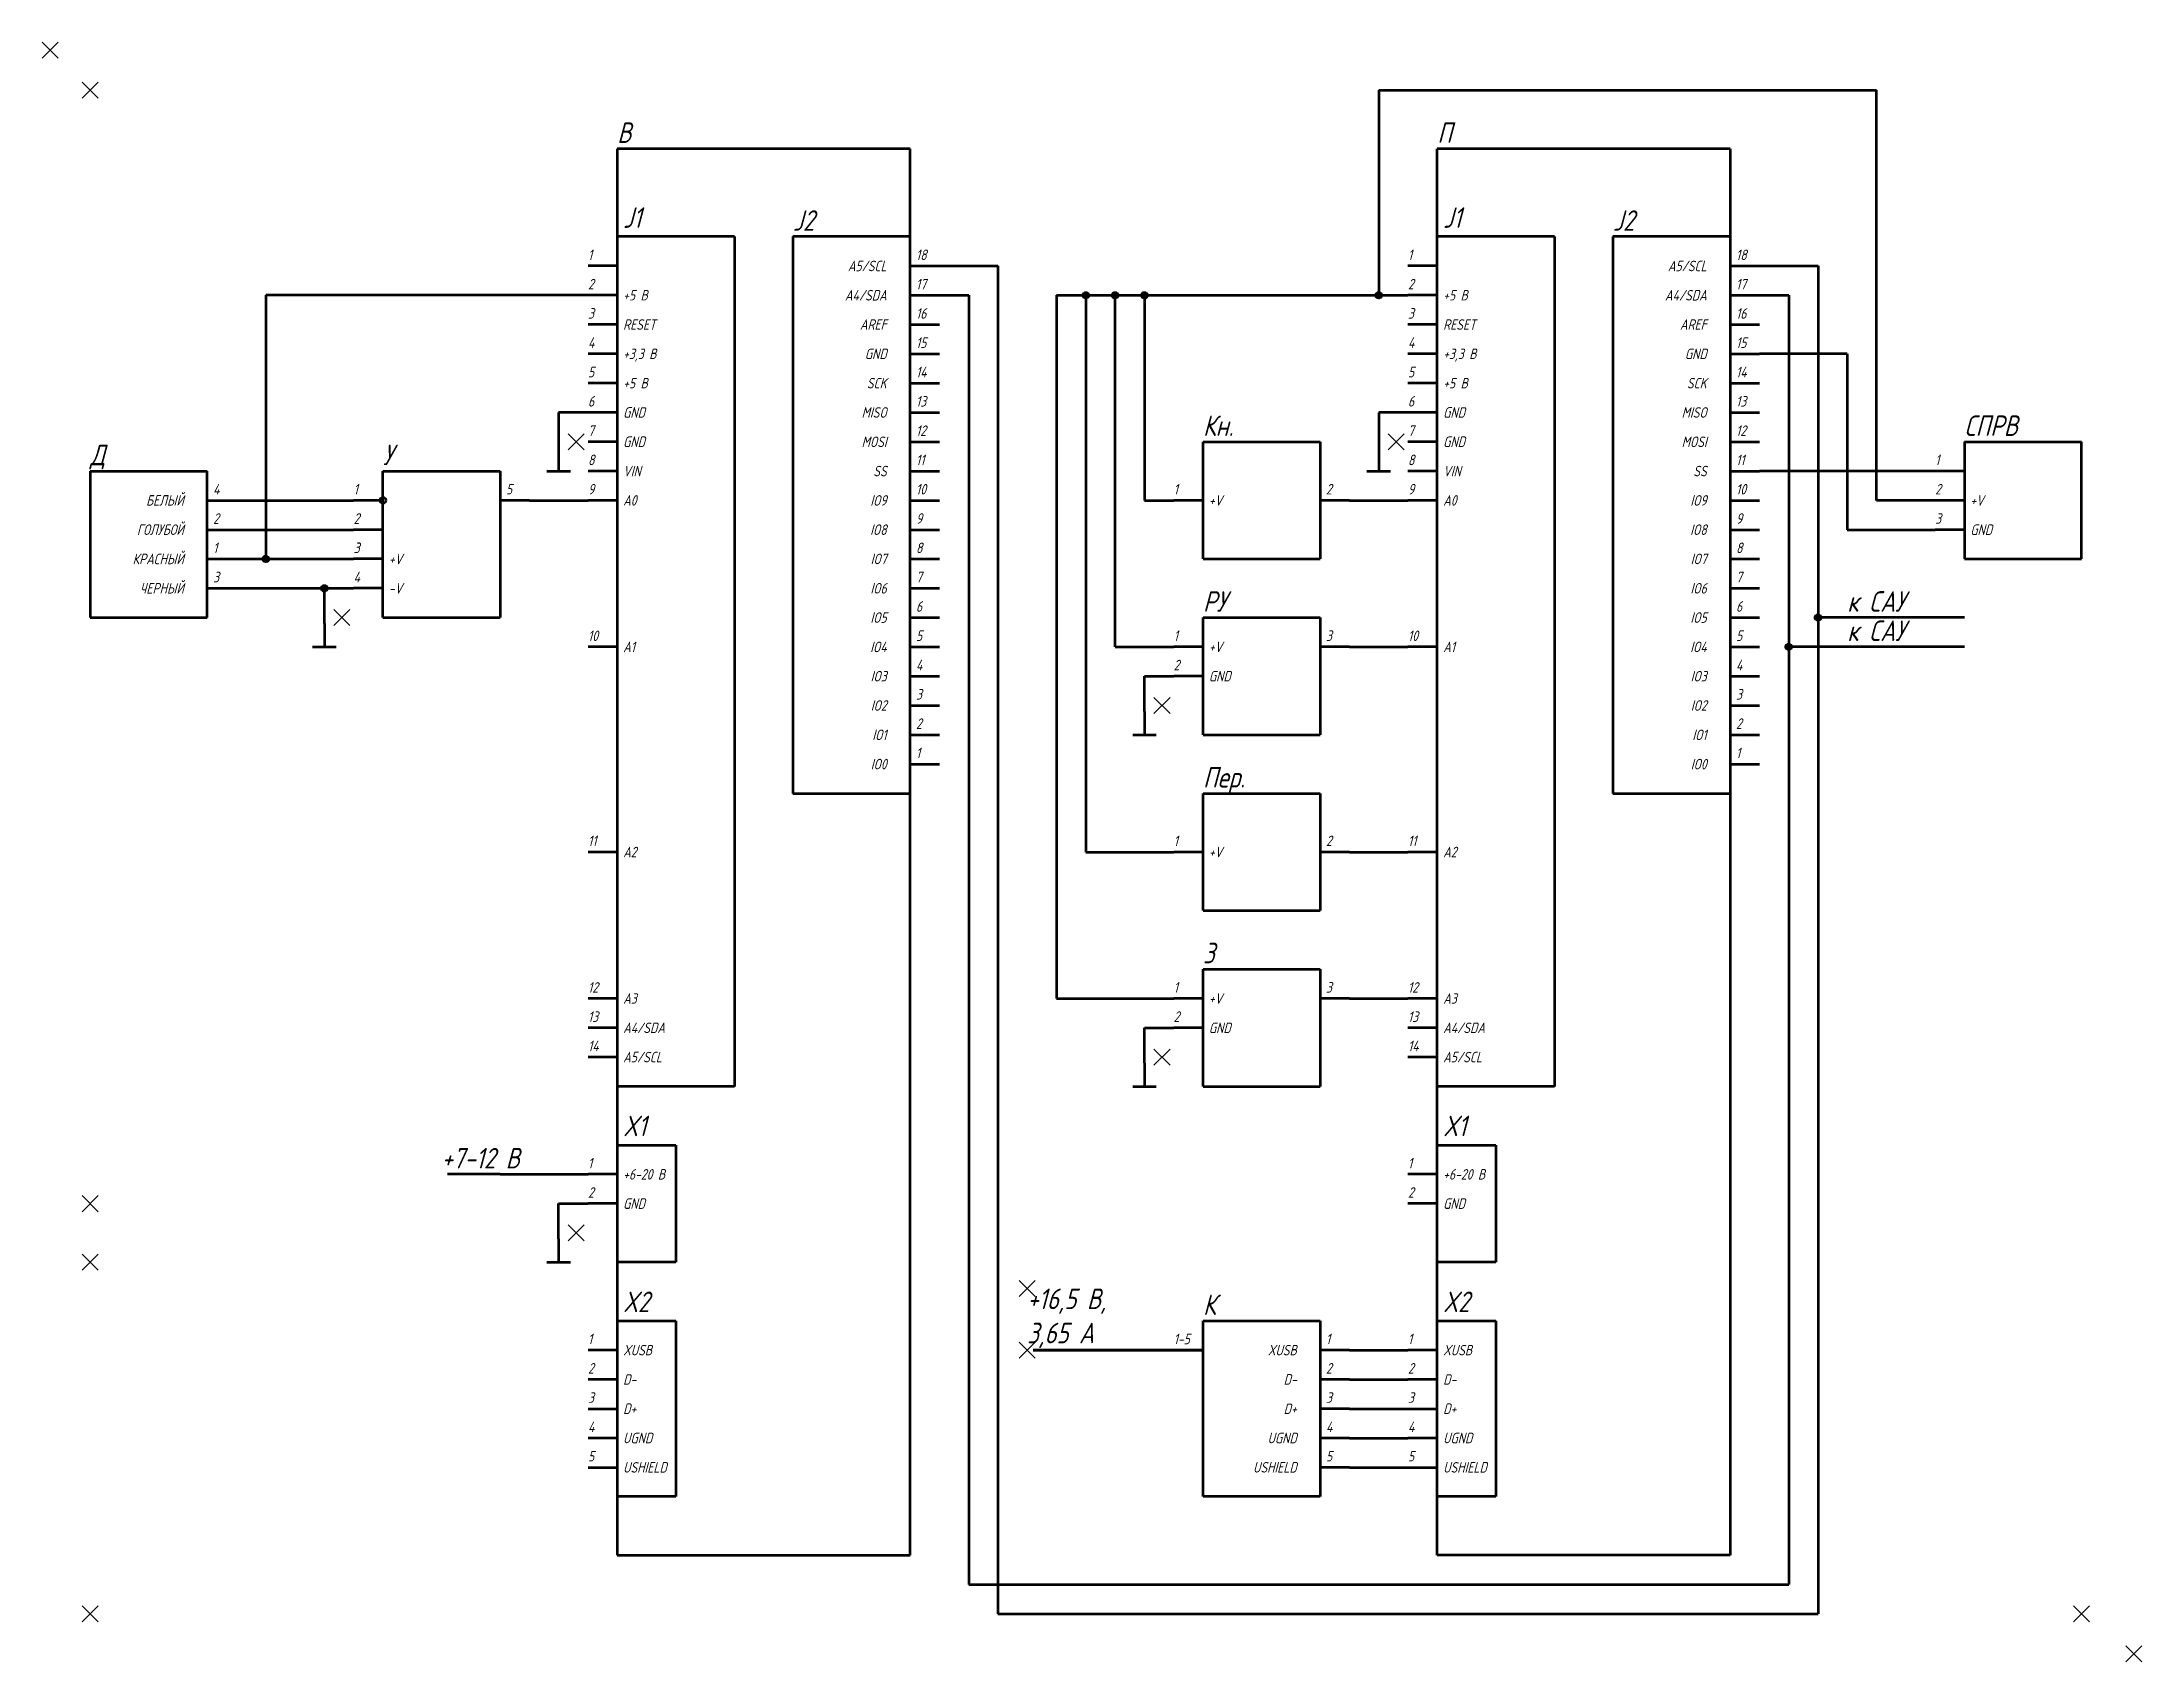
# Model space of a CAD drawing. Header units: inches. Extents: x 44 to 306, y -76 to 126.
import ezdxf

# ---------------------------------------------------------------- set-up
doc = ezdxf.new("R2010")
doc.units = ezdxf.units.IN
doc.header["$MEASUREMENT"] = 0
doc.header["$PDMODE"] = 3
doc.header["$PDSIZE"] = -1
doc.layers.add('Layer2', color=2, linetype='Continuous', plot=False)
for name, color, linetype, lineweight in [('Layer4', 4, 'Continuous', 53), ('Layer5', 6, 'Continuous', 90), ('Layer7', 7, 'Continuous', 60), ('Layer8', 7, 'Continuous', 30)]:
    doc.layers.add(name, color=color, linetype=linetype, lineweight=lineweight)
doc.styles.add('1.8', font='gost.shx', dxfattribs={"oblique": 15, "height": 1.8})
doc.styles.add('3.5', font='gost.shx', dxfattribs={"oblique": 15, "height": 3.5})

# ---------------------------------------------------------------- blocks, each defined once
blk = doc.blocks.new('125_79_76_45__33__26_1__22__18__Drawing1__201910110942\xa0— копия__201910111819\xa0— копия 6')
at = {"layer": 'Layer4'}
h = blk.add_hatch(dxfattribs=at)
h.set_pattern_fill('ANSI31', color=256, scale=2)
h.paths.add_polyline_path([(0.5, 0, 1), (-0.5, 0, 1)])
blk.add_circle((0, 0), 0.5, dxfattribs=at)
blk = doc.blocks.new('80_76_45__33__26_1__22__18__Drawing1__201910110942\xa0— копия__201910111819\xa0— копия 5')
at = {"layer": 'Layer2'}
blk.add_point((3, 0), dxfattribs=at)
at = {"layer": 'Layer4'}
for p, q in [((0, -1), (0, -5)), ((-2, -5), (2, -5))]:
    blk.add_line(p, q, dxfattribs=at)

msp = doc.modelspace()

# ---------------------------------------------------------------- linework, layer by layer
at = {"layer": 'Layer2'}
for p in [(45, 125), (50, 120), (50, -18.85), (50, -26.15), (166.92, -29.44), (166.92, -37.12), (50, -70), (298.46, -70), (305, -75)]:
    msp.add_point(p, dxfattribs=at)
at = {"layer": 'Layer4'}
for p, q in [((210.77, 120), (210.77, 94.42)), ((210.77, 120), (272.88, 120)), ((272.88, 68.85), (272.88, 120)), ((115.77, 112.69), (115.77, -62.69)), ((152.31, 112.69), (115.77, 112.69)), ((152.31, -62.69), (152.31, 112.69)), ((254.62, 112.69), (218.08, 112.69)), ((218.08, -62.69), (218.08, 112.69)), ((254.62, 112.69), (254.62, -62.69)), ((130.38, 101.73), (115.77, 101.73)), ((130.38, 101.73), (130.38, -4.23)), ((152.31, 101.73), (137.69, 101.73)), ((137.69, 101.73), (137.69, 32.31)), ((232.69, 101.73), (218.08, 101.73)), ((232.69, 101.73), (232.69, -4.23)), ((254.62, 101.73), (240, 101.73)), ((240, 101.73), (240, 32.31)), ((115.77, 98.08), (112.12, 98.08)), ((152.31, 98.08), (155.96, 98.08)), ((155.96, 98.08), (163.27, 98.08)), ((163.27, 98.08), (163.27, -70)), ((218.08, 98.08), (214.42, 98.08)), ((254.62, 98.08), (258.27, 98.08)), ((258.27, 98.08), (265.58, 98.08)), ((265.58, 98.08), (265.58, -70)), ((112.12, 94.42), (71.92, 94.42)), ((71.92, 94.42), (71.92, 61.54)), ((115.77, 94.42), (112.12, 94.42)), ((152.31, 94.42), (155.96, 94.42)), ((155.96, 94.42), (159.62, 94.42)), ((159.62, 94.42), (159.62, -66.35)), ((170.58, 94.42), (214.42, 94.42)), ((170.58, 94.42), (170.58, 6.73)), ((174.23, 94.42), (174.23, 25)), ((177.88, 50.58), (177.88, 94.42)), ((181.54, 94.42), (181.54, 68.85)), ((218.08, 94.42), (214.42, 94.42)), ((254.62, 94.42), (258.27, 94.42)), ((258.27, 94.42), (261.92, 94.42)), ((261.92, 94.42), (261.92, -66.35)), ((115.77, 90.77), (112.12, 90.77)), ((152.31, 90.77), (155.96, 90.77)), ((218.08, 90.77), (214.42, 90.77)), ((254.62, 90.77), (258.27, 90.77)), ((115.77, 87.12), (112.12, 87.12)), ((152.31, 87.12), (155.96, 87.12)), ((218.08, 87.12), (214.42, 87.12)), ((254.62, 87.12), (258.27, 87.12)), ((269.23, 87.12), (258.27, 87.12)), ((269.23, 87.12), (269.23, 65.19)), ((115.77, 83.46), (112.12, 83.46)), ((152.31, 83.46), (155.96, 83.46)), ((218.08, 83.46), (214.42, 83.46)), ((254.62, 83.46), (258.27, 83.46)), ((112.12, 79.81), (108.46, 79.81)), ((108.46, 79.81), (108.46, 75.42)), ((115.77, 79.81), (112.12, 79.81)), ((152.31, 79.81), (155.96, 79.81)), ((214.42, 79.81), (210.77, 79.81)), ((210.77, 79.81), (210.77, 75.42)), ((218.08, 79.81), (214.42, 79.81)), ((254.62, 79.81), (258.27, 79.81)), ((115.77, 76.15), (112.12, 76.15)), ((152.31, 76.15), (155.96, 76.15)), ((188.85, 61.54), (188.85, 76.15)), ((188.85, 76.15), (203.46, 76.15)), ((203.46, 76.15), (203.46, 61.54)), ((218.08, 76.15), (214.42, 76.15)), ((254.62, 76.15), (258.27, 76.15)), ((283.85, 76.15), (298.46, 76.15)), ((283.85, 76.15), (283.85, 61.54)), ((298.46, 61.54), (298.46, 76.15)), ((50, 72.5), (50, 54.23)), ((50, 72.5), (64.62, 72.5)), ((64.62, 54.23), (64.62, 72.5)), ((86.54, 54.23), (86.54, 72.5)), ((86.54, 72.5), (101.15, 72.5)), ((101.15, 72.5), (101.15, 54.23)), ((115.77, 72.5), (112.12, 72.5)), ((152.31, 72.5), (155.96, 72.5)), ((218.08, 72.5), (214.42, 72.5)), ((254.62, 72.5), (258.27, 72.5)), ((280.19, 72.5), (258.27, 72.5)), ((283.85, 72.5), (280.19, 72.5)), ((64.62, 68.85), (68.27, 68.85)), ((68.27, 68.85), (82.88, 68.85)), ((86.54, 68.85), (82.88, 68.85)), ((104.81, 68.85), (101.15, 68.85)), ((104.81, 68.85), (112.12, 68.85)), ((115.77, 68.85), (112.12, 68.85)), ((152.31, 68.85), (155.96, 68.85)), ((181.54, 68.85), (185.19, 68.85)), ((188.85, 68.85), (185.19, 68.85)), ((207.12, 68.85), (203.46, 68.85)), ((207.12, 68.85), (214.42, 68.85)), ((218.08, 68.85), (214.42, 68.85)), ((254.62, 68.85), (258.27, 68.85)), ((280.19, 68.85), (272.88, 68.85)), ((283.85, 68.85), (280.19, 68.85)), ((64.62, 65.19), (68.27, 65.19)), ((68.27, 65.19), (82.88, 65.19)), ((86.54, 65.19), (82.88, 65.19)), ((152.31, 65.19), (155.96, 65.19)), ((254.62, 65.19), (258.27, 65.19)), ((269.23, 65.19), (280.19, 65.19)), ((283.85, 65.19), (280.19, 65.19)), ((64.62, 61.54), (68.27, 61.54)), ((68.27, 61.54), (82.88, 61.54)), ((86.54, 61.54), (82.88, 61.54)), ((152.31, 61.54), (155.96, 61.54)), ((188.85, 61.54), (203.46, 61.54)), ((254.62, 61.54), (258.27, 61.54)), ((283.85, 61.54), (298.46, 61.54)), ((64.62, 57.88), (68.27, 57.88)), ((68.27, 57.88), (82.88, 57.88)), ((79.23, 53.5), (79.23, 57.88)), ((86.54, 57.88), (82.88, 57.88)), ((152.31, 57.88), (155.96, 57.88)), ((254.62, 57.88), (258.27, 57.88)), ((50, 54.23), (64.62, 54.23)), ((86.54, 54.23), (101.15, 54.23)), ((152.31, 54.23), (155.96, 54.23)), ((188.85, 39.62), (188.85, 54.23)), ((188.85, 54.23), (203.46, 54.23)), ((203.46, 54.23), (203.46, 39.62)), ((254.62, 54.23), (258.27, 54.23)), ((283.85, 54.23), (265.58, 54.23)), ((115.77, 50.58), (112.12, 50.58)), ((152.31, 50.58), (155.96, 50.58)), ((177.88, 50.58), (185.19, 50.58)), ((188.85, 50.58), (185.19, 50.58)), ((207.12, 50.58), (203.46, 50.58)), ((207.12, 50.58), (214.42, 50.58)), ((218.08, 50.58), (214.42, 50.58)), ((254.62, 50.58), (258.27, 50.58)), ((283.85, 50.58), (261.92, 50.58)), ((152.31, 46.92), (155.96, 46.92)), ((181.54, 42.54), (181.54, 46.92)), ((181.54, 46.92), (185.19, 46.92)), ((188.85, 46.92), (185.19, 46.92)), ((254.62, 46.92), (258.27, 46.92)), ((152.31, 43.27), (155.96, 43.27)), ((254.62, 43.27), (258.27, 43.27)), ((152.31, 39.62), (155.96, 39.62)), ((188.85, 39.62), (203.46, 39.62)), ((254.62, 39.62), (258.27, 39.62)), ((152.31, 35.96), (155.96, 35.96)), ((254.62, 35.96), (258.27, 35.96)), ((137.69, 32.31), (152.31, 32.31)), ((188.85, 17.69), (188.85, 32.31)), ((188.85, 32.31), (203.46, 32.31)), ((203.46, 32.31), (203.46, 17.69)), ((240, 32.31), (254.62, 32.31)), ((115.77, 25), (112.12, 25)), ((174.23, 25), (185.19, 25)), ((188.85, 25), (185.19, 25)), ((207.12, 25), (203.46, 25)), ((207.12, 25), (214.42, 25)), ((218.08, 25), (214.42, 25)), ((188.85, 17.69), (203.46, 17.69)), ((188.85, -4.23), (188.85, 10.38)), ((188.85, 10.38), (203.46, 10.38)), ((203.46, 10.38), (203.46, -4.23)), ((115.77, 6.73), (112.12, 6.73)), ((170.58, 6.73), (185.19, 6.73)), ((188.85, 6.73), (185.19, 6.73)), ((207.12, 6.73), (203.46, 6.73)), ((207.12, 6.73), (214.42, 6.73)), ((218.08, 6.73), (214.42, 6.73)), ((115.77, 3.08), (112.12, 3.08)), ((181.54, -1.31), (181.54, 3.08)), ((181.54, 3.08), (185.19, 3.08)), ((188.85, 3.08), (185.19, 3.08)), ((218.08, 3.08), (214.42, 3.08)), ((115.77, -0.58), (112.12, -0.58)), ((218.08, -0.58), (214.42, -0.58)), ((130.38, -4.23), (115.77, -4.23)), ((188.85, -4.23), (203.46, -4.23)), ((232.69, -4.23), (218.08, -4.23)), ((115.77, -11.54), (123.08, -11.54)), ((123.08, -11.54), (123.08, -26.15)), ((218.08, -11.54), (225.38, -11.54)), ((225.38, -11.54), (225.38, -26.15)), ((101.15, -15.19), (94.58, -15.19)), ((101.15, -15.19), (112.12, -15.19)), ((115.77, -15.19), (112.12, -15.19)), ((218.08, -15.19), (214.42, -15.19)), ((108.46, -23.23), (108.46, -18.85)), ((108.46, -18.85), (112.12, -18.85)), ((115.77, -18.85), (112.12, -18.85)), ((218.08, -18.85), (214.42, -18.85)), ((123.08, -26.15), (115.77, -26.15)), ((225.38, -26.15), (218.08, -26.15)), ((115.77, -33.46), (123.08, -33.46)), ((123.08, -33.46), (123.08, -55.38)), ((188.85, -33.46), (203.46, -33.46)), ((188.85, -55.38), (188.85, -33.46)), ((203.46, -33.46), (203.46, -55.38)), ((218.08, -33.46), (225.38, -33.46)), ((225.38, -33.46), (225.38, -55.38)), ((115.77, -37.12), (112.12, -37.12)), ((207.12, -37.12), (203.46, -37.12)), ((207.12, -37.12), (214.42, -37.12)), ((218.08, -37.12), (214.42, -37.12)), ((115.77, -40.77), (112.12, -40.77)), ((207.12, -40.77), (203.46, -40.77)), ((207.12, -40.77), (214.42, -40.77)), ((218.08, -40.77), (214.42, -40.77)), ((112.12, -44.42), (115.77, -44.42)), ((207.12, -44.42), (203.46, -44.42)), ((207.12, -44.42), (214.42, -44.42)), ((214.42, -44.42), (218.08, -44.42)), ((115.77, -48.08), (112.12, -48.08)), ((207.12, -48.08), (203.46, -48.08)), ((207.12, -48.08), (214.42, -48.08)), ((218.08, -48.08), (214.42, -48.08)), ((112.12, -51.73), (115.77, -51.73)), ((207.12, -51.73), (203.46, -51.73)), ((207.12, -51.73), (214.42, -51.73)), ((214.42, -51.73), (218.08, -51.73)), ((123.08, -55.38), (115.77, -55.38)), ((203.46, -55.38), (188.85, -55.38)), ((225.38, -55.38), (218.08, -55.38)), ((115.77, -62.69), (152.31, -62.69)), ((254.62, -62.69), (218.08, -62.69)), ((159.62, -66.35), (261.92, -66.35)), ((163.27, -70), (265.58, -70))]:
    msp.add_line(p, q, dxfattribs=at)
msp.add_circle((86.54, 68.85), 0.365, dxfattribs=at)
at = {"layer": 'Layer5'}
for p, q in [((174.23, -37.12), (167.65, -37.12)), ((174.23, -37.12), (185.19, -37.12)), ((185.19, -37.12), (188.85, -37.12))]:
    msp.add_line(p, q, dxfattribs=at)

# ---------------------------------------------------------------- block references
at = {"layer": 'Layer4', "xscale": 0.7307692307692307, "yscale": 0.7307692307692307, "zscale": 0.7307692307692307}
for name, p in [('125_79_76_45__33__26_1__22__18__Drawing1__201910110942\xa0— копия__201910111819\xa0— копия 6', (174.23, 94.42)), ('125_79_76_45__33__26_1__22__18__Drawing1__201910110942\xa0— копия__201910111819\xa0— копия 6', (177.88, 94.42)), ('125_79_76_45__33__26_1__22__18__Drawing1__201910110942\xa0— копия__201910111819\xa0— копия 6', (181.54, 94.42)), ('125_79_76_45__33__26_1__22__18__Drawing1__201910110942\xa0— копия__201910111819\xa0— копия 6', (210.77, 94.42)), ('80_76_45__33__26_1__22__18__Drawing1__201910110942\xa0— копия__201910111819\xa0— копия 5', (108.46, 76.15)), ('80_76_45__33__26_1__22__18__Drawing1__201910110942\xa0— копия__201910111819\xa0— копия 5', (210.77, 76.15)), ('125_79_76_45__33__26_1__22__18__Drawing1__201910110942\xa0— копия__201910111819\xa0— копия 6', (71.92, 61.54)), ('125_79_76_45__33__26_1__22__18__Drawing1__201910110942\xa0— копия__201910111819\xa0— копия 6', (79.23, 57.88)), ('80_76_45__33__26_1__22__18__Drawing1__201910110942\xa0— копия__201910111819\xa0— копия 5', (79.23, 54.23)), ('125_79_76_45__33__26_1__22__18__Drawing1__201910110942\xa0— копия__201910111819\xa0— копия 6', (265.58, 54.23)), ('125_79_76_45__33__26_1__22__18__Drawing1__201910110942\xa0— копия__201910111819\xa0— копия 6', (261.92, 50.58)), ('80_76_45__33__26_1__22__18__Drawing1__201910110942\xa0— копия__201910111819\xa0— копия 5', (181.54, 43.27)), ('80_76_45__33__26_1__22__18__Drawing1__201910110942\xa0— копия__201910111819\xa0— копия 5', (181.54, -0.58)), ('80_76_45__33__26_1__22__18__Drawing1__201910110942\xa0— копия__201910111819\xa0— копия 5', (108.46, -22.5))]:
    msp.add_blockref(name, p, dxfattribs=at)

# ---------------------------------------------------------------- texts
at = {"layer": 'Layer7', "style": '3.5', "oblique": 15}
for s, height, p in [('В', 2.56, (115.77, 113.42)), ('П', 2.56, (218.08, 113.42)), ('J1', 2.558, (116.5, 102.83)), ('J2', 2.558, (137.69, 102.46)), ('J1', 2.558, (218.81, 102.83)), ('J2', 2.558, (240, 102.46)), ('Кн.', 2.558, (188.85, 76.88)), ('СПРВ', 2.558, (283.85, 76.88)), ('Д', 2.56, (50, 73.23)), ('У', 2.56, (86.54, 73.23)), ('РУ', 2.558, (188.85, 54.96)), ('к САУ', 2.558, (269.23, 54.96)), ('к САУ', 2.558, (269.23, 51.31)), ('Пер.', 2.558, (188.85, 33.04)), ('З', 2.56, (188.85, 11.12)), ('X1', 2.558, (116.5, -10.44)), ('X1', 2.558, (218.81, -10.44)), ('+7-12 В', 2.558, (93.85, -14.46)), ('X2', 2.558, (116.5, -32.37)), ('К', 2.56, (188.85, -32.73)), ('X2', 2.558, (218.81, -32.37))]:
    msp.add_text(s, height=height, dxfattribs=at).set_placement(p)
at = {"layer": 'Layer7', "insert": (166.92, -29.44), "char_height": 2.558, "attachment_point": 1, "style": '3.5'}
msp.add_mtext_dynamic_manual_height_columns('+16,5 В, \\P3,65 А', width=36.2096, gutter_width=17.5, heights=[0], dxfattribs=at)
at = {"layer": 'Layer8', "style": '1.8', "oblique": 15}
for s, height, p in [('1', 1.32, (112.12, 98.81)), ('18', 1.315, (153.04, 98.81)), ('1', 1.32, (214.42, 98.81)), ('18', 1.315, (255.35, 98.81)), ('2', 1.32, (112.12, 95.15)), ('+5 В', 1.315, (116.5, 93.77)), ('17', 1.315, (153.04, 95.15)), ('2', 1.32, (214.42, 95.15)), ('+5 В', 1.315, (218.81, 93.77)), ('17', 1.315, (255.35, 95.15)), ('3', 1.32, (112.12, 91.5)), ('16', 1.315, (153.04, 91.5)), ('3', 1.32, (214.42, 91.5)), ('16', 1.315, (255.35, 91.5)), ('4', 1.32, (112.12, 87.85)), ('RESET', 1.315, (116.5, 90.11)), ('15', 1.315, (153.04, 87.85)), ('4', 1.32, (214.42, 87.85)), ('RESET', 1.315, (218.81, 90.11)), ('15', 1.315, (255.35, 87.85)), ('+3,3 В', 1.315, (116.5, 86.46)), ('+3,3 В', 1.315, (218.81, 86.46)), ('5', 1.32, (112.12, 84.19)), ('+5 В', 1.315, (116.5, 82.8)), ('14', 1.315, (153.04, 84.19)), ('5', 1.32, (214.42, 84.19)), ('+5 В', 1.315, (218.81, 82.8)), ('14', 1.315, (255.35, 84.19)), ('6', 1.32, (112.12, 80.54)), ('13', 1.315, (153.04, 80.54)), ('6', 1.32, (214.42, 80.54)), ('13', 1.315, (255.35, 80.54)), ('GND', 1.315, (116.5, 79.15)), ('GND', 1.315, (218.81, 79.15)), ('7', 1.32, (112.12, 76.88)), ('GND', 1.315, (116.5, 75.5)), ('12', 1.315, (153.04, 76.88)), ('7', 1.32, (214.42, 76.88)), ('GND', 1.315, (218.81, 75.5)), ('12', 1.315, (255.35, 76.88)), ('8', 1.32, (112.12, 73.23)), ('11', 1.315, (153.04, 73.23)), ('8', 1.32, (214.42, 73.23)), ('11', 1.315, (255.35, 73.23)), ('1', 1.32, (280.19, 73.23)), ('4', 1.32, (65.35, 69.58)), ('1', 1.32, (82.88, 69.58)), ('5', 1.32, (101.88, 69.58)), ('9', 1.32, (112.12, 69.58)), ('VIN', 1.315, (116.5, 71.84)), ('10', 1.315, (153.04, 69.58)), ('1', 1.32, (185.19, 69.58)), ('2', 1.32, (204.19, 69.58)), ('9', 1.32, (214.42, 69.58)), ('VIN', 1.315, (218.81, 71.84)), ('10', 1.315, (255.35, 69.58)), ('2', 1.32, (280.19, 69.58)), ('A0', 1.315, (116.5, 68.19)), ('+V', 1.315, (189.58, 68.19)), ('A0', 1.315, (218.81, 68.19)), ('+V', 1.315, (284.58, 68.19)), ('2', 1.32, (65.35, 65.92)), ('2', 1.32, (82.88, 65.92)), ('9', 1.32, (153.04, 65.92)), ('9', 1.32, (255.35, 65.92)), ('3', 1.32, (280.19, 65.92)), ('GND', 1.315, (284.58, 64.53)), ('1', 1.32, (65.35, 62.27)), ('3', 1.32, (82.88, 62.27)), ('8', 1.32, (153.04, 62.27)), ('8', 1.32, (255.35, 62.27)), ('+V', 1.315, (87.27, 60.88)), ('3', 1.32, (65.35, 58.62)), ('4', 1.32, (82.88, 58.62)), ('-V', 1.315, (87.27, 57.23)), ('7', 1.32, (153.04, 58.62)), ('7', 1.32, (255.35, 58.62)), ('6', 1.32, (153.04, 54.96)), ('6', 1.32, (255.35, 54.96)), ('10', 1.315, (112.12, 51.31)), ('5', 1.32, (153.04, 51.31)), ('1', 1.32, (185.19, 51.31)), ('3', 1.32, (204.19, 51.31)), ('10', 1.315, (214.42, 51.31)), ('5', 1.32, (255.35, 51.31)), ('A1', 1.315, (116.5, 49.92)), ('+V', 1.315, (189.58, 49.92)), ('A1', 1.315, (218.81, 49.92)), ('4', 1.32, (153.04, 47.65)), ('2', 1.32, (185.19, 47.65)), ('GND', 1.315, (189.58, 46.27)), ('4', 1.32, (255.35, 47.65)), ('3', 1.32, (153.04, 44)), ('3', 1.32, (255.35, 44)), ('2', 1.32, (153.04, 40.35)), ('2', 1.32, (255.35, 40.35)), ('1', 1.32, (153.04, 36.69)), ('1', 1.32, (255.35, 36.69)), ('11', 1.315, (112.12, 25.73)), ('1', 1.32, (185.19, 25.73)), ('2', 1.32, (204.19, 25.73)), ('11', 1.315, (214.42, 25.73)), ('A2', 1.315, (116.5, 24.34)), ('+V', 1.315, (189.58, 24.34)), ('A2', 1.315, (218.81, 24.34)), ('12', 1.315, (112.12, 7.46)), ('1', 1.32, (185.19, 7.46)), ('3', 1.32, (204.19, 7.46)), ('12', 1.315, (214.42, 7.46)), ('A3', 1.315, (116.5, 6.07)), ('+V', 1.315, (189.58, 6.07)), ('A3', 1.315, (218.81, 6.07)), ('13', 1.315, (112.12, 3.81)), ('A4/SDA', 1.315, (116.5, 2.42)), ('2', 1.32, (185.19, 3.81)), ('GND', 1.315, (189.58, 2.42)), ('13', 1.315, (214.42, 3.81)), ('A4/SDA', 1.315, (218.81, 2.42)), ('14', 1.315, (112.12, 0.15)), ('A5/SCL', 1.315, (116.5, -1.23)), ('14', 1.315, (214.42, 0.15)), ('A5/SCL', 1.315, (218.81, -1.23)), ('1', 1.32, (112.12, -14.46)), ('+6-20 В', 1.315, (116.5, -15.85)), ('1', 1.32, (214.42, -14.46)), ('+6-20 В', 1.315, (218.81, -15.85)), ('2', 1.32, (112.12, -18.12)), ('GND', 1.315, (116.5, -19.5)), ('2', 1.32, (214.42, -18.12)), ('GND', 1.315, (218.81, -19.5)), ('1', 1.32, (112.12, -36.38)), ('XUSB', 1.315, (116.5, -37.77)), ('1-5', 1.315, (185.19, -36.38)), ('1', 1.32, (204.19, -36.38)), ('1', 1.32, (214.42, -36.38)), ('XUSB', 1.315, (218.81, -37.77)), ('2', 1.32, (112.12, -40.04)), ('2', 1.32, (204.19, -40.04)), ('2', 1.32, (214.42, -40.04)), ('D-', 1.315, (116.5, -41.43)), ('D-', 1.315, (218.81, -41.43)), ('3', 1.32, (112.12, -43.69)), ('D+', 1.315, (116.5, -45.08)), ('3', 1.32, (204.19, -43.69)), ('3', 1.32, (214.42, -43.69)), ('D+', 1.315, (218.81, -45.08)), ('4', 1.32, (112.12, -47.35)), ('4', 1.32, (204.19, -47.35)), ('4', 1.32, (214.42, -47.35)), ('5', 1.32, (112.12, -51)), ('UGND', 1.315, (116.5, -48.73)), ('5', 1.32, (204.19, -51)), ('5', 1.32, (214.42, -51)), ('UGND', 1.315, (218.81, -48.73)), ('USHIELD', 1.315, (116.5, -52.39)), ('USHIELD', 1.315, (218.81, -52.39))]:
    msp.add_text(s, height=height, dxfattribs=at).set_placement(p)
at = {"layer": 'Layer8', "attachment_point": 1, "style": '1.8'}
for s, insert, char_height in [('\\pxqr;A5/SCL', (120.38, 98.73), 1.3154), ('\\pxqr;A5/SCL', (222.69, 98.73), 1.3154), ('\\pxqr;A4/SDA', (120.38, 95.08), 1.3154), ('\\pxqr;A4/SDA', (222.69, 95.08), 1.3154), ('\\pxqr;AREF', (120.38, 91.43), 1.315), ('\\pxqr;AREF', (222.69, 91.43), 1.315), ('\\pxqr;GND', (120.38, 87.77), 1.315), ('\\pxqr;GND', (222.69, 87.77), 1.315), ('\\pxqr;SCK', (120.38, 84.12), 1.315), ('\\pxqr;SCK', (222.69, 84.12), 1.315), ('\\pxqr;MISO', (120.38, 80.47), 1.315), ('\\pxqr;MISO', (222.69, 80.47), 1.315), ('\\pxqr;MOSI', (120.38, 76.81), 1.315), ('\\pxqr;MOSI', (222.69, 76.81), 1.315), ('\\pxqr;SS', (120.38, 73.16), 1.315), ('\\pxqr;SS', (222.69, 73.16), 1.315), ('\\pxqr;БЕЛЫЙ', (32.69, 69.5), 1.3154), ('\\pxqr;IO9', (120.38, 69.5), 1.315), ('\\pxqr;IO9', (222.69, 69.5), 1.315), ('\\pxqr;ГОЛУБОЙ', (32.69, 65.85), 1.3154), ('\\pxqr;IO8', (120.38, 65.85), 1.315), ('\\pxqr;IO8', (222.69, 65.85), 1.315), ('\\pxqr;КРАСНЫЙ', (32.69, 62.2), 1.3154), ('\\pxqr;IO7', (120.38, 62.2), 1.315), ('\\pxqr;IO7', (222.69, 62.2), 1.315), ('\\pxqr;ЧЕРНЫЙ', (32.69, 58.54), 1.3154), ('\\pxqr;IO6', (120.38, 58.54), 1.315), ('\\pxqr;IO6', (222.69, 58.54), 1.315), ('\\pxqr;IO5', (120.38, 54.89), 1.315), ('\\pxqr;IO5', (222.69, 54.89), 1.315), ('\\pxqr;IO4', (120.38, 51.23), 1.315), ('\\pxqr;IO4', (222.69, 51.23), 1.315), ('\\pxqr;IO3', (120.38, 47.58), 1.315), ('\\pxqr;IO3', (222.69, 47.58), 1.315), ('\\pxqr;IO2', (120.38, 43.93), 1.315), ('\\pxqr;IO2', (222.69, 43.93), 1.315), ('\\pxqr;IO1', (120.38, 40.27), 1.315), ('\\pxqr;IO1', (222.69, 40.27), 1.315), ('\\pxqr;IO0', (120.38, 36.62), 1.315), ('\\pxqr;IO0', (222.69, 36.62), 1.315), ('\\pxqr;XUSB', (171.54, -36.46), 1.315), ('\\pxqr;D-', (171.54, -40.11), 1.315), ('\\pxqr;D+', (171.54, -43.77), 1.315), ('\\pxqr;UGND', (171.54, -47.42), 1.315), ('\\pxqr;USHIELD', (171.54, -51.07), 1.3154)]:
    msp.add_mtext_dynamic_manual_height_columns(s, width=29, gutter_width=9, heights=[0], dxfattribs=dict(at, insert=insert, char_height=char_height))

doc.saveas('drawing.dxf')
